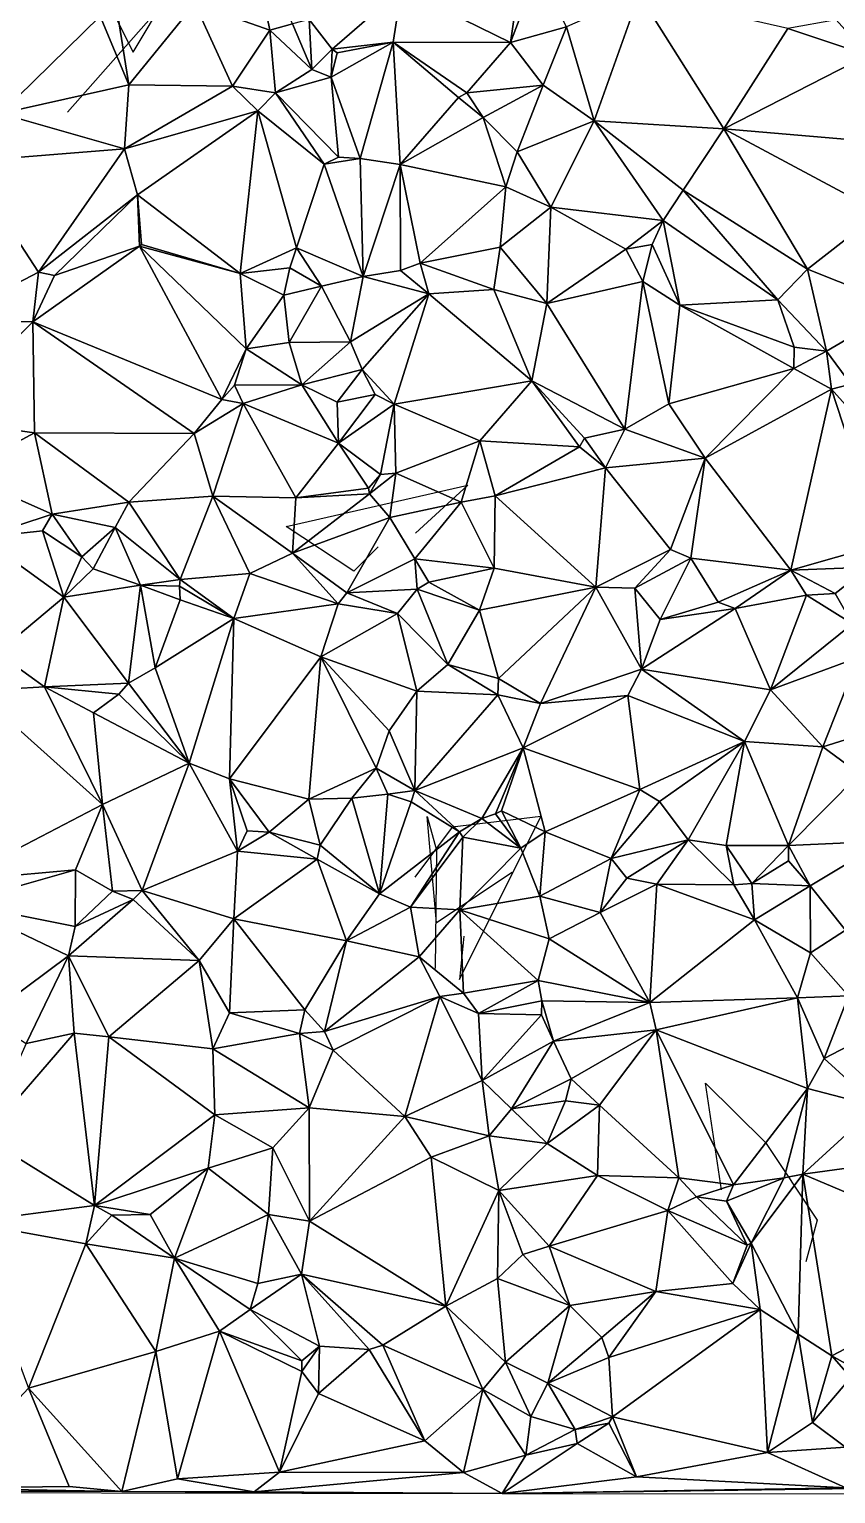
# Model space of a CAD drawing. Header units: metres. Extents: x -15.1 to 15.8, y -15 to 15.
# Drawn here: x -3.35 to 4.85, y -14.99 to -0.12 of the extents above; entities that cross this region are included whole.
import ezdxf

# ---------------------------------------------------------------- set-up
doc = ezdxf.new("R2010")
doc.units = ezdxf.units.M
doc.layers.add('CRACKS', color=1, linetype='Continuous')
doc.layers.add('STREET_MESH', color=7, linetype='Continuous')

msp = doc.modelspace()

# ---------------------------------------------------------------- linework, layer by layer
at = {"layer": 'CRACKS'}
for points in [[(-2.822, 0.699, 0.1), (-2.292, -0.351, 0.1), (-1.627, 0.764, 0.1), (-1.956, 0.179, 0.1), (-2.959, -0.962, 0.1)], [(0.197, -5.375, 0.1), (-0.051, -5.621, 0.1), (-0.74, -5.169, 0.1), (1.106, -4.75, 0.1), (0.577, -5.235, 0.1)], [(1.065, -9.329, 0.1), (1.024, -9.769, 0.1), (1.849, -8.113, 0.1), (0.949, -8.222, 0.1), (0.567, -8.728, 0.1)], [(1.559, -8.681, 0.1), (0.789, -9.192, 0.1), (0.695, -8.114, 0.1), (0.788, -8.455, 0.1), (0.774, -9.655, 0.1)], [(3.683, -11.903, 0.1), (3.521, -10.822, 0.1), (4.131, -11.424, 0.1), (4.655, -12.213, 0.1), (4.54, -12.635, 0.1)]]:
    msp.add_polyline3d(points, dxfattribs=at)
at = {"layer": 'STREET_MESH'}
for points in [[(-1.153, 1.076), (-1.666, 0.14), (-0.903, -0.127)], [(-0.673, -0.062), (-1.153, 1.076), (-0.903, -0.127)], [(1.541, -0.254), (1.65, 0.491), (0.432, 0.293)], [(1.819, 0.477), (1.65, 0.491), (1.541, -0.254)], [(2.11, -0.093), (1.819, 0.477), (1.541, -0.254)], [(-0.271, -0.322), (0.432, 0.293), (-0.506, -0.019)], [(-0.271, -0.322), (0.347, -0.25), (0.432, 0.293)], [(0.347, -0.25), (1.541, -0.254), (0.432, 0.293)], [(2.11, -0.093), (2.391, -1.05), (2.848, 0.235)], [(2.391, -1.05), (3.708, -1.13), (2.848, 0.235)], [(2.848, 0.235), (3.708, -1.13), (4.359, -0.111)], [(-3.637, -0.973), (-2.63, 0.015), (-3.872, 0.034)], [(-2.63, 0.015), (-3.637, -0.973), (-2.337, -0.684)], [(-2.446, 0.001), (-2.63, 0.015), (-2.337, -0.684)], [(-1.666, 0.14), (-2.446, 0.001), (-2.337, -0.684)], [(-1.283, -0.696), (-1.666, 0.14), (-2.337, -0.684)], [(-1.666, 0.14), (-1.283, -0.696), (-0.903, -0.127)], [(-1.283, -0.696), (-0.848, -0.765), (-0.903, -0.127)], [(-0.479, -0.528), (-0.673, -0.062), (-0.903, -0.127)], [(-0.848, -0.765), (-0.479, -0.528), (-0.903, -0.127)], [(-0.673, -0.062), (-0.479, -0.528), (-0.506, -0.019)], [(-0.479, -0.528), (-0.271, -0.322), (-0.506, -0.019)], [(2.11, -0.093), (1.541, -0.254), (1.872, -0.687)], [(2.391, -1.05), (2.11, -0.093), (1.872, -0.687)], [(4.359, -0.111), (3.708, -1.13), (5.171, -0.382)], [(4.851, -0.023), (4.359, -0.111), (5.171, -0.382)], [(-0.281, -0.605), (0.347, -0.25), (-0.219, -0.359)], [(0.347, -0.25), (-0.281, -0.605), (0.014, -1.43)], [(0.347, -0.25), (-0.271, -0.322), (-0.219, -0.359)], [(0.419, -1.491), (0.347, -0.25), (0.014, -1.43)], [(1.011, -0.813), (0.347, -0.25), (0.419, -1.491)], [(0.347, -0.25), (1.097, -0.763), (1.541, -0.254)], [(1.097, -0.763), (0.347, -0.25), (1.011, -0.813)], [(1.541, -0.254), (1.097, -0.763), (1.872, -0.687)], [(-0.281, -0.605), (-0.271, -0.322), (-0.479, -0.528)], [(-0.271, -0.322), (-0.281, -0.605), (-0.219, -0.359)], [(3.708, -1.13), (5.489, -1.282), (5.171, -0.382)], [(-0.848, -0.765), (-0.281, -0.605), (-0.479, -0.528)], [(-3.637, -0.973), (-2.381, -1.332), (-2.337, -0.684)], [(-2.381, -1.332), (-1.283, -0.696), (-2.337, -0.684)], [(-1.283, -0.696), (-2.381, -1.332), (-1.028, -0.947)], [(-0.848, -0.765), (-1.283, -0.696), (-1.028, -0.947)], [(-0.848, -0.765), (-0.208, -1.418), (-0.281, -0.605)], [(-0.281, -0.605), (-0.208, -1.418), (0.014, -1.43)], [(1.097, -0.763), (1.263, -1.014), (1.872, -0.687)], [(1.872, -0.687), (1.263, -1.014), (1.609, -1.365)], [(2.391, -1.05), (1.872, -0.687), (1.609, -1.365)], [(-0.848, -0.765), (-1.028, -0.947), (-0.354, -1.49)], [(-0.208, -1.418), (-0.848, -0.765), (-0.354, -1.49)], [(1.263, -1.014), (1.011, -0.813), (0.419, -1.491)], [(1.263, -1.014), (1.097, -0.763), (1.011, -0.813)], [(-3.637, -0.973), (-3.99, -1.462), (-2.381, -1.332)], [(-2.381, -1.332), (-2.248, -1.8), (-1.028, -0.947)], [(-2.248, -1.8), (-1.205, -2.598), (-1.028, -0.947)], [(-1.205, -2.598), (-0.635, -2.338), (-1.028, -0.947)], [(-1.028, -0.947), (-0.635, -2.338), (-0.354, -1.49)], [(1.494, -1.718), (1.263, -1.014), (0.419, -1.491)], [(1.263, -1.014), (1.494, -1.718), (1.609, -1.365)], [(1.951, -1.927), (2.391, -1.05), (1.609, -1.365)], [(3.092, -2.06), (2.391, -1.05), (1.951, -1.927)], [(3.708, -1.13), (2.391, -1.05), (3.295, -1.754)], [(2.391, -1.05), (3.092, -2.06), (3.295, -1.754)], [(3.708, -1.13), (3.295, -1.754), (4.559, -2.555)], [(5.296, -1.981), (3.708, -1.13), (4.559, -2.555)], [(5.296, -1.981), (5.489, -1.282), (3.708, -1.13)], [(-3.99, -1.462), (-3.254, -2.584), (-2.381, -1.332)], [(-3.254, -2.584), (-2.248, -1.8), (-2.381, -1.332)], [(-3.99, -1.462), (-4.197, -3.077), (-3.254, -2.584)], [(-0.208, -1.418), (-0.354, -1.49), (0.014, -1.43)], [(-0.354, -1.49), (0.043, -2.629), (0.014, -1.43)], [(0.043, -2.629), (0.419, -1.491), (0.014, -1.43)], [(1.494, -1.718), (1.951, -1.927), (1.609, -1.365)], [(-0.635, -2.338), (0.043, -2.629), (-0.354, -1.49)], [(0.043, -2.629), (0.422, -2.567), (0.419, -1.491)], [(0.419, -1.491), (0.422, -2.567), (0.623, -2.493)], [(1.494, -1.718), (0.419, -1.491), (0.623, -2.493)], [(1.435, -2.332), (1.494, -1.718), (0.623, -2.493)], [(1.951, -1.927), (1.494, -1.718), (1.435, -2.332)], [(3.295, -1.754), (3.092, -2.06), (4.258, -2.867)], [(3.295, -1.754), (4.258, -2.867), (4.559, -2.555)], [(-3.092, -2.62), (-2.248, -1.8), (-3.254, -2.584)], [(-2.248, -1.8), (-3.092, -2.62), (-2.228, -2.321)], [(-2.248, -1.8), (-2.228, -2.321), (-2.209, -2.305)], [(-1.205, -2.598), (-2.248, -1.8), (-2.209, -2.305)], [(1.951, -1.927), (1.435, -2.332), (1.91, -2.905)], [(2.712, -2.351), (1.951, -1.927), (1.91, -2.905)], [(2.712, -2.351), (3.092, -2.06), (1.951, -1.927)], [(2.712, -2.351), (2.981, -2.304), (3.092, -2.06)], [(3.092, -2.06), (2.981, -2.304), (3.261, -2.921)], [(3.092, -2.06), (3.261, -2.921), (4.258, -2.867)], [(5.521, -2.939), (5.296, -1.981), (4.559, -2.555)], [(-2.228, -2.321), (-3.092, -2.62), (-3.312, -3.09)], [(-1.393, -3.877), (-2.228, -2.321), (-3.312, -3.09)], [(-2.228, -2.321), (-1.205, -2.598), (-2.209, -2.305)], [(-2.228, -2.321), (-1.145, -3.364), (-1.205, -2.598)], [(-1.393, -3.877), (-1.145, -3.364), (-2.228, -2.321)], [(-1.205, -2.598), (-0.702, -2.542), (-0.635, -2.338)], [(-0.635, -2.338), (-0.702, -2.542), (-0.379, -2.728)], [(0.043, -2.629), (-0.635, -2.338), (-0.379, -2.728)], [(1.37, -2.763), (1.435, -2.332), (0.623, -2.493)], [(1.435, -2.332), (1.37, -2.763), (1.91, -2.905)], [(2.886, -2.679), (2.712, -2.351), (1.91, -2.905)], [(2.886, -2.679), (2.981, -2.304), (2.712, -2.351)], [(2.981, -2.304), (2.886, -2.679), (3.261, -2.921)], [(0.422, -2.567), (0.711, -2.805), (0.623, -2.493)], [(0.711, -2.805), (1.37, -2.763), (0.623, -2.493)], [(-3.254, -2.584), (-4.197, -3.077), (-3.312, -3.09)], [(-3.092, -2.62), (-3.254, -2.584), (-3.312, -3.09)], [(-0.702, -2.542), (-1.205, -2.598), (-0.762, -2.819)], [(-1.205, -2.598), (-1.145, -3.364), (-0.762, -2.819)], [(-0.702, -2.542), (-0.762, -2.819), (-0.379, -2.728)], [(-0.086, -3.292), (0.043, -2.629), (-0.379, -2.728)], [(0.043, -2.629), (-0.086, -3.292), (0.711, -2.805)], [(0.422, -2.567), (0.043, -2.629), (0.711, -2.805)], [(4.258, -2.867), (4.751, -3.389), (4.559, -2.555)], [(4.751, -3.389), (5.521, -2.939), (4.559, -2.555)], [(-0.762, -2.819), (-1.145, -3.364), (-0.708, -3.298)], [(-0.762, -2.819), (-0.708, -3.298), (-0.379, -2.728)], [(-0.708, -3.298), (-0.086, -3.292), (-0.379, -2.728)], [(0.711, -2.805), (-0.086, -3.292), (0.032, -3.575)], [(0.36, -3.925), (0.711, -2.805), (0.032, -3.575)], [(0.36, -3.925), (1.759, -3.688), (0.711, -2.805)], [(1.759, -3.688), (1.37, -2.763), (0.711, -2.805)], [(1.37, -2.763), (1.759, -3.688), (1.91, -2.905)], [(2.703, -4.18), (2.886, -2.679), (1.91, -2.905)], [(2.886, -2.679), (2.703, -4.18), (3.151, -3.921)], [(3.261, -2.921), (2.886, -2.679), (3.151, -3.921)], [(1.759, -3.688), (2.703, -4.18), (1.91, -2.905)], [(4.421, -3.563), (3.261, -2.921), (3.151, -3.921)], [(3.261, -2.921), (4.422, -3.346), (4.258, -2.867)], [(4.421, -3.563), (4.422, -3.346), (3.261, -2.921)], [(4.422, -3.346), (4.751, -3.389), (4.258, -2.867)], [(4.751, -3.389), (4.997, -3.724), (5.521, -2.939)], [(-3.312, -3.09), (-4.197, -3.077), (-4.308, -4.078)], [(-3.294, -4.216), (-3.312, -3.09), (-4.308, -4.078)], [(-1.672, -4.225), (-3.312, -3.09), (-3.294, -4.216)], [(-1.672, -4.225), (-1.393, -3.877), (-3.312, -3.09)], [(-1.145, -3.364), (-1.393, -3.877), (-1.265, -3.733)], [(-0.581, -3.731), (-1.145, -3.364), (-1.265, -3.733)], [(-1.145, -3.364), (-0.581, -3.731), (-0.708, -3.298)], [(-0.581, -3.731), (-0.086, -3.292), (-0.708, -3.298)], [(-0.086, -3.292), (-0.581, -3.731), (0.032, -3.575)], [(4.751, -3.389), (4.422, -3.346), (4.421, -3.563)], [(4.801, -3.773), (4.751, -3.389), (4.421, -3.563)], [(4.751, -3.389), (4.801, -3.773), (4.997, -3.724)], [(3.517, -4.475), (4.421, -3.563), (3.151, -3.921)], [(4.801, -3.773), (4.421, -3.563), (3.517, -4.475)], [(-0.581, -3.731), (-0.222, -3.906), (0.032, -3.575)], [(-0.222, -3.906), (0.166, -3.827), (0.032, -3.575)], [(0.166, -3.827), (0.36, -3.925), (0.032, -3.575)], [(1.759, -3.688), (0.36, -3.925), (1.23, -4.298)], [(2.242, -4.36), (1.759, -3.688), (1.23, -4.298)], [(1.759, -3.688), (2.242, -4.36), (2.293, -4.271)], [(2.703, -4.18), (1.759, -3.688), (2.293, -4.271)], [(-1.393, -3.877), (-1.176, -3.918), (-1.265, -3.733)], [(-1.176, -3.918), (-0.581, -3.731), (-1.265, -3.733)], [(-0.581, -3.731), (-1.176, -3.918), (-0.206, -4.323)], [(-0.222, -3.906), (-0.581, -3.731), (-0.206, -4.323)], [(0.166, -3.827), (-0.222, -3.906), (-0.206, -4.323)], [(0.36, -3.925), (0.166, -3.827), (-0.206, -4.323)], [(4.801, -3.773), (3.517, -4.475), (4.388, -5.613)], [(5.318, -5.349), (4.801, -3.773), (4.388, -5.613)], [(4.997, -3.724), (4.801, -3.773), (5.741, -4.826)], [(4.801, -3.773), (5.318, -5.349), (5.741, -4.826)], [(-1.393, -3.877), (-1.672, -4.225), (-1.176, -3.918)], [(-1.176, -3.918), (-1.672, -4.225), (-1.484, -4.859)], [(-1.176, -3.918), (-1.484, -4.859), (-0.639, -4.878)], [(-1.176, -3.918), (-0.639, -4.878), (-0.206, -4.323)], [(0.221, -4.639), (0.36, -3.925), (-0.206, -4.323)], [(0.36, -3.925), (0.221, -4.639), (0.374, -4.628)], [(0.36, -3.925), (0.374, -4.628), (1.23, -4.298)], [(2.703, -4.18), (3.517, -4.475), (3.151, -3.921)], [(-4.059, -4.628), (-3.294, -4.216), (-4.308, -4.078)], [(-4.059, -4.628), (-3.117, -5.042), (-3.294, -4.216)], [(-3.117, -5.042), (-2.338, -4.922), (-3.294, -4.216)], [(-2.338, -4.922), (-1.672, -4.225), (-3.294, -4.216)], [(-1.672, -4.225), (-2.338, -4.922), (-1.484, -4.859)], [(0.374, -4.628), (1.04, -4.92), (1.23, -4.298)], [(1.23, -4.298), (1.04, -4.92), (1.384, -4.857)], [(2.242, -4.36), (1.23, -4.298), (1.384, -4.857)], [(2.242, -4.36), (2.506, -4.573), (2.293, -4.271)], [(2.506, -4.573), (2.703, -4.18), (2.293, -4.271)], [(3.517, -4.475), (2.703, -4.18), (2.506, -4.573)], [(-0.639, -4.878), (0.097, -4.78), (-0.206, -4.323)], [(0.097, -4.78), (0.221, -4.639), (-0.206, -4.323)], [(2.506, -4.573), (2.242, -4.36), (1.384, -4.857)], [(2.408, -5.785), (2.506, -4.573), (1.384, -4.857)], [(2.506, -4.573), (2.408, -5.785), (3.166, -5.401)], [(3.517, -4.475), (2.506, -4.573), (3.166, -5.401)], [(3.372, -5.49), (3.517, -4.475), (3.166, -5.401)], [(3.517, -4.475), (3.372, -5.49), (4.388, -5.613)], [(-3.117, -5.042), (-4.059, -4.628), (-3.836, -5.281)], [(0.221, -4.639), (0.097, -4.78), (0.107, -4.835)], [(0.313, -5.077), (0.374, -4.628), (0.107, -4.835)], [(0.374, -4.628), (0.221, -4.639), (0.107, -4.835)], [(0.374, -4.628), (0.313, -5.077), (1.04, -4.92)], [(-2.338, -4.922), (-1.814, -5.708), (-1.484, -4.859)], [(-1.484, -4.859), (-1.814, -5.708), (-1.107, -5.647)], [(-0.675, -5.44), (-1.484, -4.859), (-1.107, -5.647)], [(-1.484, -4.859), (-0.675, -5.44), (-0.639, -4.878)], [(-0.639, -4.878), (-0.675, -5.44), (0.107, -4.835)], [(-0.675, -5.44), (0.313, -5.077), (0.107, -4.835)], [(0.097, -4.78), (-0.639, -4.878), (0.107, -4.835)], [(1.04, -4.92), (1.375, -5.592), (1.384, -4.857)], [(1.375, -5.592), (2.408, -5.785), (1.384, -4.857)], [(-3.117, -5.042), (-3.836, -5.281), (-3.213, -5.212)], [(-2.815, -5.475), (-3.117, -5.042), (-3.213, -5.212)], [(-2.475, -5.178), (-2.338, -4.922), (-3.117, -5.042)], [(-2.475, -5.178), (-3.117, -5.042), (-2.815, -5.475)], [(-2.338, -4.922), (-2.475, -5.178), (-1.814, -5.708)], [(0.313, -5.077), (0.569, -5.496), (1.04, -4.92)], [(1.04, -4.92), (0.569, -5.496), (1.375, -5.592)], [(-2.699, -5.598), (-2.475, -5.178), (-2.815, -5.475)], [(-2.475, -5.178), (-2.699, -5.598), (-2.219, -5.764)], [(-2.475, -5.178), (-2.219, -5.764), (-1.814, -5.708)], [(-0.675, -5.44), (-0.123, -5.842), (0.313, -5.077)], [(-0.123, -5.842), (0.569, -5.496), (0.313, -5.077)], [(-3.836, -5.281), (-2.998, -5.885), (-3.213, -5.212)], [(-2.998, -5.885), (-3.836, -5.281), (-3.675, -6.452)], [(-2.998, -5.885), (-2.815, -5.475), (-3.213, -5.212)], [(5.183, -5.582), (5.318, -5.349), (4.388, -5.613)], [(-2.699, -5.598), (-2.815, -5.475), (-2.998, -5.885)], [(-0.209, -5.952), (-0.675, -5.44), (-1.107, -5.647)], [(-0.675, -5.44), (-0.209, -5.952), (-0.123, -5.842)], [(-0.123, -5.842), (0.592, -5.805), (0.569, -5.496)], [(1.375, -5.592), (0.569, -5.496), (0.71, -5.735)], [(0.569, -5.496), (0.592, -5.805), (0.71, -5.735)], [(3.166, -5.401), (2.408, -5.785), (2.803, -5.795)], [(3.372, -5.49), (3.166, -5.401), (2.803, -5.795)], [(3.061, -6.113), (3.372, -5.49), (2.803, -5.795)], [(3.372, -5.49), (3.061, -6.113), (3.652, -5.938)], [(3.372, -5.49), (3.652, -5.938), (4.388, -5.613)], [(-2.219, -5.764), (-2.699, -5.598), (-2.998, -5.885)], [(-1.814, -5.708), (-1.269, -6.103), (-1.107, -5.647)], [(-1.269, -6.103), (-0.209, -5.952), (-1.107, -5.647)], [(1.227, -6.019), (1.375, -5.592), (0.71, -5.735)], [(1.227, -6.019), (2.408, -5.785), (1.375, -5.592)], [(3.652, -5.938), (3.822, -6.001), (4.388, -5.613)], [(3.822, -6.001), (4.547, -5.865), (4.388, -5.613)], [(4.84, -5.85), (5.183, -5.582), (4.388, -5.613)], [(4.547, -5.865), (4.84, -5.85), (4.388, -5.613)], [(5.183, -5.582), (4.84, -5.85), (5.014, -6.155)], [(-2.34, -6.76), (-2.219, -5.764), (-2.998, -5.885)], [(-2.069, -6.603), (-2.219, -5.764), (-2.34, -6.76)], [(-2.219, -5.764), (-1.824, -5.773), (-1.814, -5.708)], [(-1.824, -5.773), (-2.219, -5.764), (-1.815, -5.914)], [(-2.219, -5.764), (-2.069, -6.603), (-1.815, -5.914)], [(-1.814, -5.708), (-1.824, -5.773), (-1.269, -6.103)], [(-1.269, -6.103), (-1.824, -5.773), (-1.815, -5.914)], [(0.592, -5.805), (1.227, -6.019), (0.71, -5.735)], [(2.408, -5.785), (1.227, -6.019), (1.418, -6.713)], [(1.847, -6.966), (2.408, -5.785), (1.418, -6.713)], [(1.847, -6.966), (2.87, -6.617), (2.408, -5.785)], [(2.408, -5.785), (2.87, -6.617), (2.803, -5.795)], [(2.87, -6.617), (3.061, -6.113), (2.803, -5.795)], [(-3.193, -6.798), (-2.998, -5.885), (-3.675, -6.452)], [(-2.34, -6.76), (-2.998, -5.885), (-3.193, -6.798)], [(-2.069, -6.603), (-1.269, -6.103), (-1.815, -5.914)], [(-0.209, -5.952), (0.394, -6.052), (-0.123, -5.842)], [(-0.123, -5.842), (0.394, -6.052), (0.592, -5.805)], [(0.592, -5.805), (0.394, -6.052), (0.903, -6.57)], [(1.227, -6.019), (0.592, -5.805), (0.903, -6.57)], [(3.061, -6.113), (3.822, -6.001), (3.652, -5.938)], [(4.547, -5.865), (3.822, -6.001), (4.181, -6.827)], [(5.014, -6.155), (4.547, -5.865), (4.181, -6.827)], [(4.84, -5.85), (4.547, -5.865), (5.014, -6.155)], [(-0.209, -5.952), (-1.269, -6.103), (-0.388, -6.49)], [(0.394, -6.052), (-0.209, -5.952), (-0.388, -6.49)], [(0.588, -6.841), (0.394, -6.052), (-0.388, -6.49)], [(0.394, -6.052), (0.588, -6.841), (0.903, -6.57)], [(1.418, -6.713), (1.227, -6.019), (0.903, -6.57)], [(3.822, -6.001), (2.87, -6.617), (4.181, -6.827)], [(3.061, -6.113), (2.87, -6.617), (3.822, -6.001)], [(-1.269, -6.103), (-2.069, -6.603), (-1.725, -7.571)], [(-1.316, -7.731), (-1.269, -6.103), (-1.725, -7.571)], [(-1.269, -6.103), (-1.316, -7.731), (-0.388, -6.49)], [(5.074, -6.499), (5.014, -6.155), (4.181, -6.827)], [(-3.895, -6.838), (-3.193, -6.798), (-3.675, -6.452)], [(-1.316, -7.731), (-0.507, -7.936), (-0.388, -6.49)], [(-0.507, -7.936), (0.176, -7.623), (-0.388, -6.49)], [(0.308, -7.243), (0.588, -6.841), (-0.388, -6.49)], [(0.176, -7.623), (0.308, -7.243), (-0.388, -6.49)], [(4.715, -7.405), (5.074, -6.499), (4.181, -6.827)], [(4.715, -7.405), (5.223, -7.248), (5.074, -6.499)], [(-2.069, -6.603), (-2.34, -6.76), (-1.725, -7.571)], [(0.588, -6.841), (1.413, -6.879), (0.903, -6.57)], [(1.413, -6.879), (1.418, -6.713), (0.903, -6.57)], [(2.87, -6.617), (1.847, -6.966), (2.732, -6.885)], [(3.918, -7.351), (2.87, -6.617), (2.732, -6.885)], [(2.87, -6.617), (3.918, -7.351), (4.181, -6.827)], [(-3.895, -6.838), (-4.087, -8.764), (-2.604, -7.991)], [(-3.193, -6.798), (-3.895, -6.838), (-2.604, -7.991)], [(-2.34, -6.76), (-3.193, -6.798), (-2.438, -6.872)], [(-2.696, -7.062), (-3.193, -6.798), (-2.604, -7.991)], [(-3.193, -6.798), (-2.696, -7.062), (-2.438, -6.872)], [(-1.725, -7.571), (-2.34, -6.76), (-2.438, -6.872)], [(1.413, -6.879), (1.847, -6.966), (1.418, -6.713)], [(3.918, -7.351), (4.715, -7.405), (4.181, -6.827)], [(-2.696, -7.062), (-1.725, -7.571), (-2.438, -6.872)], [(0.57, -7.849), (0.588, -6.841), (0.308, -7.243)], [(0.588, -6.841), (0.57, -7.849), (1.413, -6.879)], [(1.413, -6.879), (0.57, -7.849), (1.668, -7.417)], [(1.847, -6.966), (1.413, -6.879), (1.668, -7.417)], [(2.732, -6.885), (1.668, -7.417), (2.854, -7.84)], [(1.847, -6.966), (1.668, -7.417), (2.732, -6.885)], [(3.918, -7.351), (2.732, -6.885), (2.854, -7.84)], [(-1.725, -7.571), (-2.696, -7.062), (-2.604, -7.991)], [(0.176, -7.623), (0.57, -7.849), (0.308, -7.243)], [(5.223, -7.248), (4.715, -7.405), (5.087, -7.679)], [(0.57, -7.849), (1.248, -8.135), (1.668, -7.417)], [(1.248, -8.135), (1.388, -8.085), (1.668, -7.417)], [(1.388, -8.085), (1.449, -8.057), (1.668, -7.417)], [(1.449, -8.057), (1.892, -8.269), (1.668, -7.417)], [(1.668, -7.417), (1.892, -8.269), (2.854, -7.84)], [(3.055, -7.961), (3.918, -7.351), (2.854, -7.84)], [(3.918, -7.351), (3.055, -7.961), (3.347, -8.351)], [(3.918, -7.351), (3.347, -8.351), (3.732, -8.409)], [(4.364, -8.409), (3.918, -7.351), (3.732, -8.409)], [(4.364, -8.409), (4.715, -7.405), (3.918, -7.351)], [(4.715, -7.405), (4.364, -8.409), (5.087, -7.679)], [(-2.202, -8.863), (-1.725, -7.571), (-2.604, -7.991)], [(-1.725, -7.571), (-2.202, -8.863), (-1.234, -8.464)], [(-1.316, -7.731), (-1.725, -7.571), (-1.234, -8.464)], [(-1.136, -8.26), (-1.316, -7.731), (-1.234, -8.464)], [(-1.136, -8.26), (-0.913, -8.272), (-1.316, -7.731)], [(-0.913, -8.272), (-0.507, -7.936), (-1.316, -7.731)], [(0.176, -7.623), (-0.507, -7.936), (-0.07, -7.927)], [(0.293, -7.886), (0.176, -7.623), (-0.07, -7.927)], [(0.176, -7.623), (0.293, -7.886), (0.57, -7.849)], [(4.364, -8.409), (5.342, -8.362), (5.087, -7.679)], [(0.57, -7.849), (0.293, -7.886), (0.531, -7.964)], [(1.022, -8.268), (0.57, -7.849), (0.531, -7.964)], [(1.248, -8.135), (0.57, -7.849), (1.022, -8.268)], [(1.892, -8.269), (2.564, -8.538), (2.854, -7.84)], [(2.564, -8.538), (3.055, -7.961), (2.854, -7.84)], [(-4.087, -8.764), (-2.88, -8.656), (-2.604, -7.991)], [(-2.88, -8.656), (-2.502, -8.872), (-2.604, -7.991)], [(-2.502, -8.872), (-2.202, -8.863), (-2.604, -7.991)], [(-0.393, -8.403), (-0.507, -7.936), (-0.913, -8.272)], [(-0.507, -7.936), (-0.393, -8.403), (-0.07, -7.927)], [(-0.393, -8.403), (0.209, -8.899), (-0.07, -7.927)], [(0.209, -8.899), (0.293, -7.886), (-0.07, -7.927)], [(0.293, -7.886), (0.209, -8.899), (0.531, -7.964)], [(0.209, -8.899), (1.022, -8.268), (0.531, -7.964)], [(3.055, -7.961), (2.564, -8.538), (3.347, -8.351)], [(1.248, -8.135), (1.022, -8.268), (1.056, -8.322)], [(1.644, -8.436), (1.248, -8.135), (1.056, -8.322)], [(1.388, -8.085), (1.248, -8.135), (1.644, -8.436)], [(1.388, -8.085), (1.644, -8.436), (1.449, -8.057)], [(1.449, -8.057), (1.644, -8.436), (1.892, -8.269)], [(-0.913, -8.272), (-1.136, -8.26), (-1.234, -8.464)], [(-0.422, -8.548), (-0.913, -8.272), (-1.234, -8.464)], [(-0.422, -8.548), (-0.393, -8.403), (-0.913, -8.272)], [(1.022, -8.268), (0.209, -8.899), (0.525, -9.034)], [(1.022, -8.268), (0.525, -9.034), (1.056, -8.322)], [(0.525, -9.034), (1.026, -9.061), (1.056, -8.322)], [(1.026, -9.061), (1.644, -8.436), (1.056, -8.322)], [(1.892, -8.269), (1.644, -8.436), (1.838, -8.921)], [(2.564, -8.538), (1.892, -8.269), (1.838, -8.921)], [(-2.202, -8.863), (-1.269, -9.151), (-1.234, -8.464)], [(-1.269, -9.151), (-0.422, -8.548), (-1.234, -8.464)], [(0.209, -8.899), (-0.393, -8.403), (-0.422, -8.548)], [(1.644, -8.436), (1.026, -9.061), (1.838, -8.921)], [(2.564, -8.538), (2.722, -8.739), (3.347, -8.351)], [(3.347, -8.351), (2.722, -8.739), (3.029, -8.8)], [(3.809, -8.806), (3.347, -8.351), (3.029, -8.8)], [(3.347, -8.351), (3.809, -8.806), (3.732, -8.409)], [(3.809, -8.806), (3.993, -8.793), (3.732, -8.409)], [(3.993, -8.793), (4.364, -8.409), (3.732, -8.409)], [(4.364, -8.562), (4.364, -8.409), (3.993, -8.793)], [(5.342, -8.362), (4.364, -8.409), (4.587, -8.818)], [(4.364, -8.409), (4.364, -8.562), (4.587, -8.818)], [(4.944, -9.269), (5.342, -8.362), (4.587, -8.818)], [(-0.422, -8.548), (-1.269, -9.151), (-0.127, -9.375)], [(0.209, -8.899), (-0.422, -8.548), (-0.127, -9.375)], [(2.451, -9.089), (2.564, -8.538), (1.838, -8.921)], [(2.451, -9.089), (2.722, -8.739), (2.564, -8.538)], [(4.364, -8.562), (3.993, -8.793), (4.587, -8.818)], [(-4.087, -8.764), (-4.068, -8.992), (-2.88, -8.656)], [(-2.88, -8.656), (-4.068, -8.992), (-2.882, -9.231)], [(-2.502, -8.872), (-2.88, -8.656), (-2.882, -9.231)], [(2.722, -8.739), (2.451, -9.089), (3.029, -8.8)], [(-2.293, -8.957), (-2.502, -8.872), (-2.882, -9.231)], [(-2.502, -8.872), (-2.293, -8.957), (-2.202, -8.863)], [(-2.202, -8.863), (-2.293, -8.957), (-1.622, -9.575)], [(-2.202, -8.863), (-1.622, -9.575), (-1.269, -9.151)], [(0.525, -9.034), (0.209, -8.899), (-0.127, -9.375)], [(1.026, -9.061), (1.933, -9.355), (1.838, -8.921)], [(1.933, -9.355), (2.451, -9.089), (1.838, -8.921)], [(2.451, -9.089), (2.958, -10.003), (3.029, -8.8)], [(2.958, -10.003), (4.019, -9.164), (3.029, -8.8)], [(4.019, -9.164), (3.809, -8.806), (3.029, -8.8)], [(3.993, -8.793), (3.809, -8.806), (4.019, -9.164)], [(4.587, -8.818), (3.993, -8.793), (4.019, -9.164)], [(4.59, -9.496), (4.587, -8.818), (4.019, -9.164)], [(4.59, -9.496), (4.944, -9.269), (4.587, -8.818)], [(-2.949, -9.529), (-4.068, -8.992), (-3.794, -10.153)], [(-4.068, -8.992), (-2.949, -9.529), (-2.882, -9.231)], [(-2.293, -8.957), (-2.949, -9.529), (-1.622, -9.575)], [(-2.949, -9.529), (-2.293, -8.957), (-2.882, -9.231)], [(0.612, -9.539), (0.525, -9.034), (-0.127, -9.375)], [(0.612, -9.539), (1.026, -9.061), (0.525, -9.034)], [(1.062, -9.906), (1.026, -9.061), (0.612, -9.539)], [(1.062, -9.906), (1.823, -9.779), (1.026, -9.061)], [(1.823, -9.779), (1.933, -9.355), (1.026, -9.061)], [(-1.269, -9.151), (-1.622, -9.575), (-1.315, -10.108)], [(-0.55, -10.077), (-1.269, -9.151), (-1.315, -10.108)], [(-1.269, -9.151), (-0.55, -10.077), (-0.127, -9.375)], [(2.451, -9.089), (1.933, -9.355), (2.958, -10.003)], [(2.958, -10.003), (4.458, -9.956), (4.019, -9.164)], [(4.458, -9.956), (4.59, -9.496), (4.019, -9.164)], [(1.933, -9.355), (1.823, -9.779), (2.958, -10.003)], [(4.59, -9.496), (4.975, -9.933), (4.944, -9.269)], [(-0.55, -10.077), (-0.348, -10.296), (-0.127, -9.375)], [(-0.348, -10.296), (0.612, -9.539), (-0.127, -9.375)], [(4.975, -9.933), (4.59, -9.496), (4.458, -9.956)], [(-3.381, -10.417), (-2.949, -9.529), (-3.794, -10.153)], [(-2.949, -9.529), (-3.381, -10.417), (-2.892, -10.312)], [(-1.622, -9.575), (-2.949, -9.529), (-2.54, -10.351)], [(-2.949, -9.529), (-2.892, -10.312), (-2.54, -10.351)], [(-1.622, -9.575), (-2.54, -10.351), (-1.485, -10.473)], [(-1.622, -9.575), (-1.485, -10.473), (-1.315, -10.108)], [(0.612, -9.539), (-0.348, -10.296), (0.822, -9.94)], [(1.062, -9.906), (0.612, -9.539), (0.822, -9.94)], [(1.823, -9.779), (1.062, -9.906), (1.215, -10.113)], [(1.86, -9.985), (1.823, -9.779), (1.215, -10.113)], [(1.823, -9.779), (1.86, -9.985), (2.958, -10.003)], [(-0.348, -10.296), (-0.261, -10.487), (0.822, -9.94)], [(-0.261, -10.487), (0.467, -11.159), (0.822, -9.94)], [(0.467, -11.159), (1.252, -10.794), (0.822, -9.94)], [(1.215, -10.113), (1.062, -9.906), (0.822, -9.94)], [(1.252, -10.794), (1.215, -10.113), (0.822, -9.94)], [(3.021, -10.281), (4.458, -9.956), (2.958, -10.003)], [(4.458, -9.956), (3.021, -10.281), (4.559, -10.876)], [(4.975, -9.933), (4.458, -9.956), (4.729, -10.569)], [(4.458, -9.956), (4.559, -10.876), (4.729, -10.569)], [(4.975, -9.933), (4.729, -10.569), (5.216, -10.315)], [(-1.485, -10.473), (-0.603, -10.315), (-1.315, -10.108)], [(-0.603, -10.315), (-0.55, -10.077), (-1.315, -10.108)], [(-0.55, -10.077), (-0.603, -10.315), (-0.348, -10.296)], [(1.855, -10.126), (1.86, -9.985), (1.215, -10.113)], [(1.86, -9.985), (1.855, -10.126), (1.979, -10.396)], [(2.958, -10.003), (1.86, -9.985), (1.979, -10.396)], [(3.021, -10.281), (2.958, -10.003), (1.979, -10.396)], [(1.855, -10.126), (1.215, -10.113), (1.252, -10.794)], [(1.855, -10.126), (1.252, -10.794), (1.979, -10.396)], [(-2.892, -10.312), (-3.808, -11.371), (-2.685, -12.062)], [(-2.892, -10.312), (-3.381, -10.417), (-3.808, -11.371)], [(-2.54, -10.351), (-2.892, -10.312), (-2.685, -12.062)], [(-1.465, -11.142), (-2.54, -10.351), (-2.685, -12.062)], [(-2.54, -10.351), (-1.465, -11.142), (-1.485, -10.473)], [(-0.506, -11.073), (-0.603, -10.315), (-1.485, -10.473)], [(-0.603, -10.315), (-0.261, -10.487), (-0.348, -10.296)], [(-0.506, -11.073), (-0.261, -10.487), (-0.603, -10.315)], [(1.252, -10.794), (1.551, -11.08), (1.979, -10.396)], [(1.551, -11.08), (2.158, -10.778), (1.979, -10.396)], [(2.158, -10.778), (3.021, -10.281), (1.979, -10.396)], [(3.021, -10.281), (2.158, -10.778), (2.444, -11.044)], [(3.25, -11.784), (3.021, -10.281), (2.444, -11.044)], [(3.021, -10.281), (3.807, -11.855), (4.559, -10.876)], [(3.25, -11.784), (3.807, -11.855), (3.021, -10.281)], [(5.216, -10.315), (4.729, -10.569), (5.262, -11.057)], [(-1.465, -11.142), (-0.506, -11.073), (-1.485, -10.473)], [(-0.261, -10.487), (-0.506, -11.073), (0.467, -11.159)], [(4.729, -10.569), (4.559, -10.876), (5.262, -11.057)], [(1.252, -10.794), (0.467, -11.159), (1.325, -11.356)], [(1.551, -11.08), (1.252, -10.794), (1.325, -11.356)], [(2.099, -10.999), (2.158, -10.778), (1.551, -11.08)], [(2.158, -10.778), (2.099, -10.999), (2.444, -11.044)], [(1.912, -11.433), (2.099, -10.999), (1.551, -11.08)], [(2.099, -10.999), (1.912, -11.433), (2.444, -11.044)], [(4.559, -10.876), (3.807, -11.855), (4.32, -11.783)], [(4.51, -11.746), (4.559, -10.876), (4.32, -11.783)], [(5.262, -11.057), (4.559, -10.876), (4.51, -11.746)], [(-1.532, -11.684), (-1.465, -11.142), (-2.685, -12.062)], [(-0.875, -11.477), (-1.465, -11.142), (-1.532, -11.684)], [(-0.875, -11.477), (-0.506, -11.073), (-1.465, -11.142)], [(-0.506, -11.073), (-0.875, -11.477), (-0.503, -12.221)], [(0.467, -11.159), (-0.506, -11.073), (-0.503, -12.221)], [(1.912, -11.433), (1.551, -11.08), (1.325, -11.356)], [(2.444, -11.044), (1.912, -11.433), (2.424, -11.758)], [(3.25, -11.784), (2.444, -11.044), (2.424, -11.758)], [(6.246, -11.507), (5.262, -11.057), (4.51, -11.746)], [(0.734, -11.572), (0.467, -11.159), (-0.503, -12.221)], [(0.467, -11.159), (0.734, -11.572), (1.325, -11.356)], [(-3.808, -11.371), (-3.988, -12.231), (-2.685, -12.062)], [(0.734, -11.572), (1.421, -11.911), (1.325, -11.356)], [(1.421, -11.911), (1.912, -11.433), (1.325, -11.356)], [(1.912, -11.433), (1.421, -11.911), (2.424, -11.758)], [(-0.919, -12.155), (-0.875, -11.477), (-1.532, -11.684)], [(-0.875, -11.477), (-0.919, -12.155), (-0.503, -12.221)], [(0.884, -13.087), (0.734, -11.572), (-0.503, -12.221)], [(1.421, -11.911), (0.734, -11.572), (0.884, -13.087)], [(6.62, -12.634), (6.246, -11.507), (4.51, -11.746)], [(-2.119, -12.153), (-1.532, -11.684), (-2.685, -12.062)], [(-2.119, -12.153), (-1.872, -12.597), (-1.532, -11.684)], [(-1.872, -12.597), (-0.919, -12.155), (-1.532, -11.684)], [(3.987, -12.445), (4.51, -11.746), (4.32, -11.783)], [(3.987, -12.445), (4.464, -13.369), (4.51, -11.746)], [(4.464, -13.369), (4.804, -13.589), (4.51, -11.746)], [(4.804, -13.589), (6.62, -12.634), (4.51, -11.746)], [(2.424, -11.758), (1.421, -11.911), (1.933, -12.476)], [(3.14, -12.114), (2.424, -11.758), (1.933, -12.476)], [(3.14, -12.114), (3.25, -11.784), (2.424, -11.758)], [(3.43, -11.976), (3.25, -11.784), (3.14, -12.114)], [(3.43, -11.976), (3.807, -11.855), (3.25, -11.784)], [(3.807, -11.855), (3.43, -11.976), (3.734, -12.018)], [(3.734, -12.018), (3.987, -12.445), (4.32, -11.783)], [(3.807, -11.855), (3.734, -12.018), (4.32, -11.783)], [(1.41, -12.806), (1.421, -11.911), (0.884, -13.087)], [(1.41, -12.806), (1.667, -12.56), (1.421, -11.911)], [(1.421, -11.911), (1.667, -12.56), (1.933, -12.476)], [(3.944, -12.465), (3.43, -11.976), (3.14, -12.114)], [(3.734, -12.018), (3.43, -11.976), (3.944, -12.465)], [(3.734, -12.018), (3.944, -12.465), (3.987, -12.445)], [(-3.988, -12.231), (-2.774, -12.452), (-2.685, -12.062)], [(-2.774, -12.452), (-2.509, -12.161), (-2.685, -12.062)], [(-1.872, -12.597), (-2.509, -12.161), (-2.774, -12.452)], [(-2.509, -12.161), (-2.119, -12.153), (-2.685, -12.062)], [(-2.119, -12.153), (-2.509, -12.161), (-1.872, -12.597)], [(-1.028, -12.856), (-0.919, -12.155), (-1.872, -12.597)], [(-0.919, -12.155), (-1.028, -12.856), (-0.584, -12.759)], [(-0.503, -12.221), (-0.919, -12.155), (-0.584, -12.759)], [(3.016, -12.936), (3.14, -12.114), (1.933, -12.476)], [(3.14, -12.114), (3.016, -12.936), (3.798, -12.854)], [(3.944, -12.465), (3.14, -12.114), (3.798, -12.854)], [(-3.988, -12.231), (-3.356, -13.918), (-2.774, -12.452)], [(0.884, -13.087), (-0.503, -12.221), (-0.584, -12.759)], [(-2.774, -12.452), (-3.356, -13.918), (-2.062, -13.545)], [(-1.872, -12.597), (-2.774, -12.452), (-2.062, -13.545)], [(1.667, -12.56), (2.144, -13.079), (1.933, -12.476)], [(2.144, -13.079), (3.016, -12.936), (1.933, -12.476)], [(4.078, -13.121), (3.987, -12.445), (3.798, -12.854)], [(3.987, -12.445), (3.944, -12.465), (3.798, -12.854)], [(4.464, -13.369), (3.987, -12.445), (4.078, -13.121)], [(-1.417, -13.338), (-1.872, -12.597), (-2.062, -13.545)], [(-1.106, -13.119), (-1.872, -12.597), (-1.417, -13.338)], [(-1.028, -12.856), (-1.872, -12.597), (-1.106, -13.119)], [(2.144, -13.079), (1.667, -12.56), (1.41, -12.806)], [(4.804, -13.589), (5.022, -13.713), (6.62, -12.634)], [(-1.106, -13.119), (-0.399, -13.492), (-0.584, -12.759)], [(-1.028, -12.856), (-1.106, -13.119), (-0.584, -12.759)], [(0.245, -13.481), (0.884, -13.087), (-0.584, -12.759)], [(0.106, -13.526), (0.245, -13.481), (-0.584, -12.759)], [(-0.399, -13.492), (0.106, -13.526), (-0.584, -12.759)], [(1.491, -13.655), (1.41, -12.806), (0.884, -13.087)], [(1.491, -13.655), (2.144, -13.079), (1.41, -12.806)], [(2.144, -13.079), (2.467, -13.403), (3.016, -12.936)], [(2.467, -13.403), (2.541, -13.608), (3.016, -12.936)], [(2.541, -13.608), (4.078, -13.121), (3.016, -12.936)], [(3.016, -12.936), (4.078, -13.121), (3.798, -12.854)], [(2.144, -13.079), (1.491, -13.655), (1.921, -13.868)], [(2.467, -13.403), (2.144, -13.079), (1.921, -13.868)], [(-0.58, -13.639), (-1.106, -13.119), (-1.417, -13.338)], [(-0.58, -13.639), (-0.399, -13.492), (-1.106, -13.119)], [(1.26, -13.933), (0.884, -13.087), (0.245, -13.481)], [(1.26, -13.933), (1.491, -13.655), (0.884, -13.087)], [(2.541, -13.608), (2.576, -14.211), (4.078, -13.121)], [(2.576, -14.211), (4.153, -14.57), (4.078, -13.121)], [(4.153, -14.57), (4.464, -13.369), (4.078, -13.121)], [(-1.417, -13.338), (-2.062, -13.545), (-1.842, -14.839)], [(-0.806, -14.771), (-1.417, -13.338), (-1.842, -14.839)], [(-1.417, -13.338), (-0.806, -14.771), (-0.58, -13.748)], [(-0.58, -13.639), (-1.417, -13.338), (-0.58, -13.748)], [(4.153, -14.57), (4.608, -14.267), (4.464, -13.369)], [(4.608, -14.267), (4.804, -13.589), (4.464, -13.369)], [(-0.399, -13.492), (-0.58, -13.639), (-0.58, -13.748)], [(-0.411, -13.972), (-0.399, -13.492), (-0.58, -13.748)], [(-0.411, -13.972), (0.106, -13.526), (-0.399, -13.492)], [(-0.411, -13.972), (0.67, -14.453), (0.106, -13.526)], [(0.106, -13.526), (0.67, -14.453), (0.245, -13.481)], [(0.67, -14.453), (1.26, -13.933), (0.245, -13.481)], [(2.541, -13.608), (2.467, -13.403), (1.921, -13.868)], [(-2.062, -13.545), (-3.356, -13.918), (-2.407, -14.966)], [(-1.842, -14.839), (-2.062, -13.545), (-2.407, -14.966)], [(1.747, -14.205), (1.491, -13.655), (1.26, -13.933)], [(1.491, -13.655), (1.747, -14.205), (1.921, -13.868)], [(2.576, -14.211), (2.541, -13.608), (1.921, -13.868)], [(4.608, -14.267), (4.997, -13.81), (4.804, -13.589)], [(4.997, -13.81), (5.022, -13.713), (4.804, -13.589)], [(-0.806, -14.771), (-0.411, -13.972), (-0.58, -13.748)], [(4.997, -13.81), (4.608, -14.267), (4.944, -14.519)], [(-2.942, -14.918), (-3.356, -13.918), (-4.309, -14.934)], [(-3.356, -13.918), (-2.942, -14.918), (-2.407, -14.966)], [(0.67, -14.453), (-0.411, -13.972), (-0.806, -14.771)], [(0.67, -14.453), (1.062, -14.775), (1.26, -13.933)], [(1.062, -14.775), (1.697, -14.598), (1.26, -13.933)], [(1.697, -14.598), (1.747, -14.205), (1.26, -13.933)], [(1.747, -14.205), (2.198, -14.339), (1.921, -13.868)], [(2.198, -14.339), (2.576, -14.211), (1.921, -13.868)], [(1.747, -14.205), (1.697, -14.598), (2.198, -14.339)], [(2.198, -14.339), (2.539, -14.272), (2.576, -14.211)], [(2.219, -14.48), (2.539, -14.272), (2.198, -14.339)], [(2.539, -14.272), (2.219, -14.48), (2.821, -14.82)], [(2.539, -14.272), (2.821, -14.82), (2.576, -14.211)], [(2.576, -14.211), (2.821, -14.82), (4.153, -14.57)], [(4.608, -14.267), (4.153, -14.57), (4.944, -14.519)], [(1.697, -14.598), (2.219, -14.48), (2.198, -14.339)], [(1.062, -14.775), (0.67, -14.453), (-0.806, -14.771)], [(2.821, -14.82), (2.219, -14.48), (1.456, -14.988)], [(2.219, -14.48), (1.697, -14.598), (1.456, -14.988)], [(4.153, -14.57), (2.821, -14.82), (4.948, -14.929)], [(4.944, -14.519), (4.153, -14.57), (4.948, -14.929)], [(1.697, -14.598), (1.062, -14.775), (1.456, -14.988)], [(-1.064, -14.971), (-1.842, -14.839), (-2.407, -14.966)], [(-1.064, -14.971), (-0.806, -14.771), (-1.842, -14.839)], [(-1.064, -14.971), (1.062, -14.775), (-0.806, -14.771)], [(1.456, -14.988), (1.062, -14.775), (-1.064, -14.971)], [(2.821, -14.82), (1.456, -14.988), (4.948, -14.929)], [(-2.407, -14.966), (-4.309, -14.934), (-14.838, -14.962)], [(1.456, -14.988), (-2.407, -14.966), (-14.838, -14.962)], [(-2.942, -14.918), (-4.309, -14.934), (-2.407, -14.966)], [(1.456, -14.988), (-1.064, -14.971), (-2.407, -14.966)], [(6.005, -14.923), (1.456, -14.988), (12.871, -14.99)], [(1.456, -14.988), (6.005, -14.923), (4.948, -14.929)]]:
    msp.add_3dface(points, dxfattribs=at)

doc.saveas('drawing.dxf')
